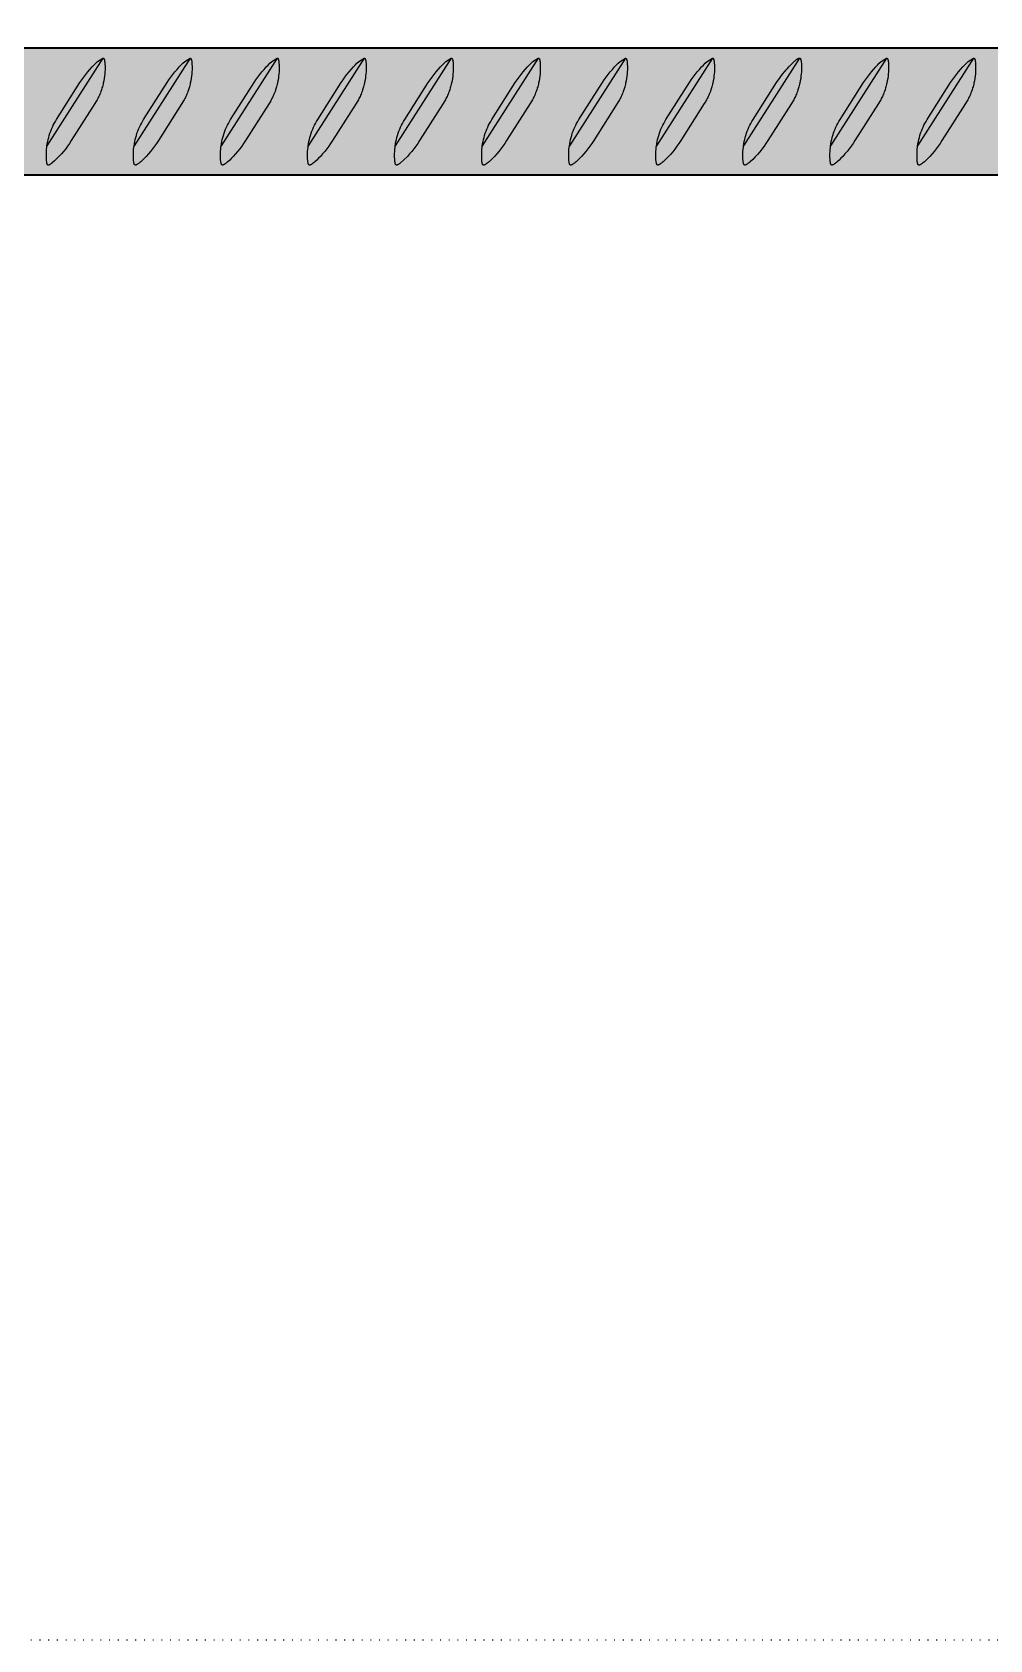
# Model space of a CAD drawing. Header units: millimetres. Extents: x 0 to 1192, y -689 to 404.
# Drawn here: x 224.6 to 345.6, y 0 to 203 of the extents above; entities that cross this region are included whole.
import ezdxf

# ---------------------------------------------------------------- set-up
doc = ezdxf.new("R2010")
doc.units = ezdxf.units.MM
doc.linetypes.add('Dots', pattern=[1, 0, -1])
doc.layers.add('Blocks', color=7, linetype='Continuous')
doc.layers.add('Blocks$Fill', color=7, linetype='Continuous', true_color=0xffffff)
for name, color, linetype, lineweight, true_color in [('Blocks$Inner', 7, 'Continuous', 25, 0x007f00), ('Blocks$Outline', 7, 'Continuous', 35, 0xff3f3f), ('Groud', 7, 'Dots', 25, 0x243775)]:
    doc.layers.add(name, color=color, linetype=linetype, lineweight=lineweight, true_color=true_color)

# ---------------------------------------------------------------- blocks, each defined once
blk = doc.blocks.new('Rebar Side Table Front')
at = {"layer": 'Blocks$Fill'}
h = blk.add_hatch(color=256, dxfattribs=at)
h.paths.add_polyline_path([(387.52, 3), (387.52, 1.93), (387.53, 1.86), (387.53, 1.8), (387.54, 1.73), (387.55, 1.66), (387.56, 1.59), (387.58, 1.53), (387.6, 1.46), (387.61, 1.39), (387.64, 1.33), (387.66, 1.27), (387.69, 1.2), (387.72, 1.14), (387.75, 1.08), (387.78, 1.02), (387.81, 0.96), (387.85, 0.9), (387.89, 0.85), (387.93, 0.79), (387.97, 0.74), (388.01, 0.69), (388.06, 0.63), (388.11, 0.59), (388.16, 0.54), (388.21, 0.49), (388.26, 0.45), (388.31, 0.41), (388.37, 0.37), (388.42, 0.33), (388.48, 0.29), (388.54, 0.26), (388.6, 0.22), (388.66, 0.19), (388.72, 0.17), (388.79, 0.14), (388.85, 0.12), (388.92, 0.09), (388.98, 0.07), (389.05, 0.06), (389.11, 0.04), (389.18, 0.03), (389.25, 0.02), (389.32, 0.01), (389.38, 0), (389.45, 0), (389.52, 0), (401.59, 0), (401.66, 0), (401.73, 0.01), (401.79, 0.02), (401.86, 0.03), (401.93, 0.04), (401.99, 0.06), (402.06, 0.07), (402.13, 0.09), (402.19, 0.12), (402.25, 0.14), (402.32, 0.17), (402.38, 0.19), (402.44, 0.22), (402.5, 0.26), (402.56, 0.29), (402.62, 0.33), (402.67, 0.37), (402.73, 0.41), (402.78, 0.45), (402.84, 0.49), (402.89, 0.54), (402.94, 0.59), (402.98, 0.63), (403.03, 0.69), (403.07, 0.74), (403.11, 0.79), (403.16, 0.85), (403.19, 0.9), (403.23, 0.96), (403.26, 1.02), (403.3, 1.08), (403.33, 1.14), (403.36, 1.2), (403.38, 1.27), (403.41, 1.33), (403.43, 1.39), (403.45, 1.46), (403.46, 1.53), (403.48, 1.59), (403.49, 1.66), (403.5, 1.73), (403.51, 1.8), (403.52, 1.86), (403.52, 1.93), (403.52, 3), (403.52, 386), (452.52, 386), (453.52, 387), (453.52, 403), (452.52, 404), (228.52, 404), (4.52, 404), (3.52, 403), (3.52, 387), (4.52, 386), (53.52, 386), (53.52, 3), (53.52, 1.93), (53.53, 1.8), (53.54, 1.73), (53.55, 1.66), (53.56, 1.59), (53.58, 1.53), (53.6, 1.46), (53.61, 1.39), (53.64, 1.33), (53.66, 1.27), (53.69, 1.2), (53.72, 1.14), (53.75, 1.08), (53.78, 1.02), (53.81, 0.96), (53.85, 0.9), (53.89, 0.85), (53.93, 0.79), (53.97, 0.74), (54.01, 0.69), (54.06, 0.63), (54.11, 0.59), (54.16, 0.54), (54.21, 0.49), (54.26, 0.45), (54.31, 0.41), (54.37, 0.37), (54.42, 0.33), (54.48, 0.29), (54.54, 0.26), (54.6, 0.22), (54.66, 0.19), (54.72, 0.17), (54.79, 0.14), (54.85, 0.12), (54.92, 0.09), (54.98, 0.07), (55.05, 0.06), (55.11, 0.04), (55.18, 0.03), (55.25, 0.02), (55.32, 0.01), (55.38, 0), (55.45, 0), (55.52, 0), (67.59, 0), (67.66, 0), (67.73, 0.01), (67.79, 0.02), (67.86, 0.03), (67.93, 0.04), (67.99, 0.06), (68.06, 0.07), (68.13, 0.09), (68.19, 0.12), (68.25, 0.14), (68.32, 0.17), (68.38, 0.19), (68.44, 0.22), (68.5, 0.26), (68.56, 0.29), (68.62, 0.33), (68.67, 0.37), (68.73, 0.41), (68.78, 0.45), (68.84, 0.49), (68.89, 0.54), (68.94, 0.59), (68.98, 0.63), (69.03, 0.69), (69.07, 0.74), (69.11, 0.79), (69.16, 0.85), (69.19, 0.9), (69.23, 0.96), (69.26, 1.02), (69.3, 1.08), (69.33, 1.14), (69.36, 1.2), (69.38, 1.27), (69.41, 1.33), (69.43, 1.39), (69.45, 1.46), (69.46, 1.53), (69.48, 1.59), (69.49, 1.66), (69.5, 1.73), (69.51, 1.8), (69.52, 1.86), (69.52, 1.93), (69.52, 2), (69.52, 3), (69.52, 185.26), (69.77, 185), (72.62, 185), (387.27, 185), (387.52, 185.26)], flags=0)
h.paths.add_polyline_path([(387.52, 200.74), (387.27, 201), (94.62, 201), (69.77, 201), (69.52, 200.74), (69.52, 370.27), (69.77, 370), (72.62, 370), (387.27, 370), (387.52, 370.27)], flags=0)
at = {"layer": 'Blocks$Inner'}
for points in [[(393.48, 193.31), (393.32, 193.88), (393.28, 193.98), (393.23, 194.08), (393.18, 194.18), (393.13, 194.28), (392.66, 195.03), (392.41, 195.38), (390.79, 197.28), (389.75, 198.4), (388.8, 199.42), (387.27, 201), (94.62, 201), (83.62, 201), (72.62, 201), (69.77, 201), (68.56, 199.75)], [(233.51, 199.76), (233.51, 199.76), (233.52, 199.76), (233.52, 199.76), (233.52, 199.76), (233.53, 199.76), (233.53, 199.76), (233.53, 199.76), (233.54, 199.76), (233.54, 199.76), (233.55, 199.75), (233.55, 199.75), (233.55, 199.75), (233.56, 199.75), (233.56, 199.75), (233.56, 199.75), (233.57, 199.75), (233.57, 199.75), (233.57, 199.75), (233.57, 199.74), (233.58, 199.74), (233.58, 199.74), (233.58, 199.74), (233.59, 199.74), (233.59, 199.73), (233.59, 199.73), (233.6, 199.73), (233.6, 199.73), (233.6, 199.72), (233.6, 199.72), (233.61, 199.72), (233.61, 199.71), (233.61, 199.71), (233.61, 199.71), (233.62, 199.7), (233.62, 199.7), (233.62, 199.7), (233.63, 199.69), (233.63, 199.69), (233.63, 199.68), (233.63, 199.68), (233.64, 199.67), (233.64, 199.67), (233.65, 199.66), (233.65, 199.65), (233.65, 199.64), (233.66, 199.63), (233.66, 199.61), (233.67, 199.6), (233.67, 199.59), (233.68, 199.56), (233.69, 199.53), (233.7, 199.49), (233.71, 199.45), (233.72, 199.4), (233.72, 199.36), (233.74, 199.26), (233.75, 199.17), (233.75, 199.06), (233.76, 198.96), (233.77, 198.74), (233.77, 198.51), (233.77, 198.28), (233.76, 198.02), (233.73, 197.76), (233.7, 197.48), (233.67, 197.2), (233.61, 196.9), (233.55, 196.6), (233.52, 196.45), (233.48, 196.29), (233.44, 196.14), (233.39, 195.99), (233.32, 195.77), (233.25, 195.56), (233.18, 195.37), (233.12, 195.22), (233.06, 195.07), (232.99, 194.93), (232.92, 194.78), (232.85, 194.64), (232.78, 194.5), (232.7, 194.36), (232.62, 194.23), (232.49, 194.01), (229.51, 189.34), (229.29, 188.99), (229.05, 188.65), (228.8, 188.31), (228.54, 187.98), (228.26, 187.67), (227.98, 187.36), (227.69, 187.06), (227.38, 186.77), (227.07, 186.49), (227, 186.44), (226.93, 186.39), (226.88, 186.35), (226.85, 186.34), (226.82, 186.32), (226.8, 186.31), (226.78, 186.29), (226.75, 186.28), (226.74, 186.27), (226.73, 186.27), (226.72, 186.27), (226.71, 186.26), (226.7, 186.26), (226.69, 186.25), (226.68, 186.25), (226.67, 186.25), (226.67, 186.25), (226.66, 186.25), (226.66, 186.24), (226.65, 186.24), (226.64, 186.24), (226.64, 186.24), (226.63, 186.24), (226.63, 186.24), (226.63, 186.24), (226.62, 186.24), (226.62, 186.24), (226.61, 186.24), (226.61, 186.24), (226.61, 186.24), (226.6, 186.24), (226.6, 186.24), (226.6, 186.24), (226.59, 186.24), (226.59, 186.24), (226.59, 186.24), (226.58, 186.24), (226.58, 186.25), (226.58, 186.25), (226.57, 186.25), (226.57, 186.25), (226.57, 186.25), (226.56, 186.25), (226.56, 186.25), (226.56, 186.25), (226.56, 186.26), (226.55, 186.26), (226.55, 186.26), (226.55, 186.26), (226.54, 186.26), (226.54, 186.27), (226.54, 186.27), (226.53, 186.27), (226.53, 186.27), (226.53, 186.27), (226.53, 186.28), (226.52, 186.28), (226.52, 186.28), (226.52, 186.29), (226.52, 186.29), (226.51, 186.29), (226.51, 186.29), (226.51, 186.3), (226.51, 186.3), (226.5, 186.31), (226.5, 186.31), (226.5, 186.31), (226.5, 186.32), (226.49, 186.33), (226.49, 186.34), (226.48, 186.34), (226.48, 186.35), (226.47, 186.36), (226.47, 186.37), (226.47, 186.38), (226.46, 186.39), (226.46, 186.4), (226.45, 186.42), (226.45, 186.44), (226.44, 186.46), (226.43, 186.49), (226.43, 186.52), (226.41, 186.6), (226.4, 186.68), (226.39, 186.75), (226.38, 186.83), (226.37, 187.04), (226.36, 187.26), (226.36, 187.48), (226.36, 187.72), (226.37, 187.98), (226.39, 188.24), (226.42, 188.45), (226.44, 188.67)], [(244.51, 199.76), (244.51, 199.76), (244.52, 199.76), (244.52, 199.76), (244.52, 199.76), (244.53, 199.76), (244.53, 199.76), (244.53, 199.76), (244.54, 199.76), (244.54, 199.76), (244.55, 199.75), (244.55, 199.75), (244.55, 199.75), (244.56, 199.75), (244.56, 199.75), (244.56, 199.75), (244.57, 199.75), (244.57, 199.75), (244.57, 199.75), (244.57, 199.74), (244.58, 199.74), (244.58, 199.74), (244.58, 199.74), (244.59, 199.74), (244.59, 199.73), (244.59, 199.73), (244.6, 199.73), (244.6, 199.73), (244.6, 199.72), (244.6, 199.72), (244.61, 199.72), (244.61, 199.71), (244.61, 199.71), (244.61, 199.71), (244.62, 199.7), (244.62, 199.7), (244.62, 199.7), (244.63, 199.69), (244.63, 199.69), (244.63, 199.68), (244.63, 199.68), (244.64, 199.67), (244.64, 199.67), (244.65, 199.66), (244.65, 199.65), (244.65, 199.64), (244.66, 199.63), (244.66, 199.61), (244.67, 199.6), (244.67, 199.59), (244.68, 199.56), (244.69, 199.53), (244.7, 199.49), (244.71, 199.45), (244.72, 199.4), (244.72, 199.36), (244.74, 199.26), (244.75, 199.17), (244.75, 199.06), (244.76, 198.96), (244.77, 198.74), (244.77, 198.51), (244.77, 198.28), (244.76, 198.02), (244.73, 197.76), (244.7, 197.48), (244.67, 197.2), (244.61, 196.9), (244.55, 196.6), (244.52, 196.45), (244.48, 196.29), (244.44, 196.14), (244.39, 195.99), (244.32, 195.77), (244.25, 195.56), (244.18, 195.37), (244.12, 195.22), (244.06, 195.07), (243.99, 194.93), (243.92, 194.78), (243.85, 194.64), (243.78, 194.5), (243.7, 194.36), (243.62, 194.23), (243.49, 194.01), (240.51, 189.34), (240.28, 188.99), (240.04, 188.65), (239.79, 188.31), (239.53, 187.98), (239.26, 187.66), (238.98, 187.35), (238.75, 187.12), (238.52, 186.89), (238.29, 186.67), (238.18, 186.58), (238.07, 186.49), (238, 186.44), (237.93, 186.39), (237.88, 186.35), (237.85, 186.34), (237.82, 186.32), (237.8, 186.31), (237.78, 186.29), (237.75, 186.28), (237.74, 186.27), (237.73, 186.27), (237.72, 186.27), (237.71, 186.26), (237.7, 186.26), (237.69, 186.25), (237.68, 186.25), (237.67, 186.25), (237.67, 186.25), (237.66, 186.25), (237.66, 186.24), (237.65, 186.24), (237.64, 186.24), (237.64, 186.24), (237.63, 186.24), (237.63, 186.24), (237.63, 186.24), (237.62, 186.24), (237.62, 186.24), (237.61, 186.24), (237.61, 186.24), (237.61, 186.24), (237.6, 186.24), (237.6, 186.24), (237.6, 186.24), (237.59, 186.24), (237.59, 186.24), (237.59, 186.24), (237.58, 186.24), (237.58, 186.25), (237.58, 186.25), (237.57, 186.25), (237.57, 186.25), (237.57, 186.25), (237.56, 186.25), (237.56, 186.25), (237.56, 186.25), (237.56, 186.26), (237.55, 186.26), (237.55, 186.26), (237.55, 186.26), (237.54, 186.26), (237.54, 186.27), (237.54, 186.27), (237.53, 186.27), (237.53, 186.27), (237.53, 186.27), (237.53, 186.28), (237.52, 186.28), (237.52, 186.28), (237.52, 186.29), (237.52, 186.29), (237.51, 186.29), (237.51, 186.29), (237.51, 186.3), (237.51, 186.3), (237.5, 186.31), (237.5, 186.31), (237.5, 186.31), (237.5, 186.32), (237.49, 186.33), (237.49, 186.34), (237.48, 186.34), (237.48, 186.35), (237.47, 186.36), (237.47, 186.37), (237.47, 186.38), (237.46, 186.39), (237.46, 186.4), (237.45, 186.42), (237.45, 186.44), (237.44, 186.46), (237.43, 186.49), (237.43, 186.52), (237.41, 186.6), (237.4, 186.68), (237.39, 186.75), (237.38, 186.83), (237.37, 187.04), (237.36, 187.26), (237.36, 187.48), (237.36, 187.72), (237.37, 187.98), (237.39, 188.24), (237.42, 188.45), (237.44, 188.67)], [(255.51, 199.76), (255.51, 199.76), (255.52, 199.76), (255.52, 199.76), (255.52, 199.76), (255.53, 199.76), (255.53, 199.76), (255.53, 199.76), (255.54, 199.76), (255.54, 199.76), (255.55, 199.75), (255.55, 199.75), (255.55, 199.75), (255.56, 199.75), (255.56, 199.75), (255.56, 199.75), (255.57, 199.75), (255.57, 199.75), (255.57, 199.75), (255.57, 199.74), (255.58, 199.74), (255.58, 199.74), (255.58, 199.74), (255.59, 199.74), (255.59, 199.73), (255.59, 199.73), (255.6, 199.73), (255.6, 199.73), (255.6, 199.72), (255.6, 199.72), (255.61, 199.72), (255.61, 199.71), (255.61, 199.71), (255.61, 199.71), (255.62, 199.7), (255.62, 199.7), (255.62, 199.7), (255.63, 199.69), (255.63, 199.69), (255.63, 199.68), (255.63, 199.68), (255.64, 199.67), (255.64, 199.67), (255.65, 199.66), (255.65, 199.65), (255.65, 199.64), (255.66, 199.63), (255.66, 199.61), (255.67, 199.6), (255.67, 199.59), (255.68, 199.56), (255.69, 199.53), (255.7, 199.49), (255.71, 199.45), (255.72, 199.4), (255.72, 199.36), (255.74, 199.26), (255.75, 199.17), (255.75, 199.06), (255.76, 198.96), (255.77, 198.74), (255.77, 198.51), (255.77, 198.28), (255.76, 198.02), (255.73, 197.76), (255.7, 197.48), (255.67, 197.2), (255.61, 196.9), (255.55, 196.6), (255.52, 196.45), (255.48, 196.29), (255.44, 196.14), (255.39, 195.99), (255.32, 195.77), (255.25, 195.56), (255.18, 195.37), (255.12, 195.22), (255.06, 195.07), (254.99, 194.93), (254.92, 194.78), (254.85, 194.64), (254.78, 194.5), (254.7, 194.36), (254.62, 194.23), (254.49, 194.01), (251.51, 189.34), (251.28, 188.99), (251.04, 188.65), (250.79, 188.31), (250.53, 187.98), (250.26, 187.66), (249.98, 187.35), (249.75, 187.12), (249.52, 186.89), (249.29, 186.67), (249.18, 186.58), (249.07, 186.49), (249, 186.44), (248.93, 186.39), (248.88, 186.35), (248.85, 186.34), (248.82, 186.32), (248.8, 186.31), (248.78, 186.29), (248.75, 186.28), (248.74, 186.27), (248.73, 186.27), (248.72, 186.27), (248.71, 186.26), (248.7, 186.26), (248.69, 186.25), (248.68, 186.25), (248.67, 186.25), (248.67, 186.25), (248.66, 186.25), (248.66, 186.24), (248.65, 186.24), (248.64, 186.24), (248.64, 186.24), (248.63, 186.24), (248.63, 186.24), (248.63, 186.24), (248.62, 186.24), (248.62, 186.24), (248.61, 186.24), (248.61, 186.24), (248.61, 186.24), (248.6, 186.24), (248.6, 186.24), (248.6, 186.24), (248.59, 186.24), (248.59, 186.24), (248.59, 186.24), (248.58, 186.24), (248.58, 186.25), (248.58, 186.25), (248.57, 186.25), (248.57, 186.25), (248.57, 186.25), (248.56, 186.25), (248.56, 186.25), (248.56, 186.25), (248.56, 186.26), (248.55, 186.26), (248.55, 186.26), (248.55, 186.26), (248.54, 186.26), (248.54, 186.27), (248.54, 186.27), (248.53, 186.27), (248.53, 186.27), (248.53, 186.27), (248.53, 186.28), (248.52, 186.28), (248.52, 186.28), (248.52, 186.29), (248.52, 186.29), (248.51, 186.29), (248.51, 186.29), (248.51, 186.3), (248.51, 186.3), (248.5, 186.31), (248.5, 186.31), (248.5, 186.31), (248.5, 186.32), (248.49, 186.33), (248.49, 186.34), (248.48, 186.34), (248.48, 186.35), (248.47, 186.36), (248.47, 186.37), (248.47, 186.38), (248.46, 186.39), (248.46, 186.4), (248.45, 186.42), (248.45, 186.44), (248.44, 186.46), (248.43, 186.49), (248.43, 186.52), (248.41, 186.6), (248.4, 186.68), (248.39, 186.75), (248.38, 186.83), (248.37, 187.04), (248.36, 187.26), (248.36, 187.48), (248.36, 187.72), (248.37, 187.98), (248.39, 188.24), (248.42, 188.45), (248.44, 188.67)], [(266.51, 199.76), (266.51, 199.76), (266.52, 199.76), (266.52, 199.76), (266.52, 199.76), (266.53, 199.76), (266.53, 199.76), (266.53, 199.76), (266.54, 199.76), (266.54, 199.76), (266.55, 199.75), (266.55, 199.75), (266.55, 199.75), (266.56, 199.75), (266.56, 199.75), (266.56, 199.75), (266.57, 199.75), (266.57, 199.75), (266.57, 199.75), (266.57, 199.74), (266.58, 199.74), (266.58, 199.74), (266.58, 199.74), (266.59, 199.74), (266.59, 199.73), (266.59, 199.73), (266.6, 199.73), (266.6, 199.73), (266.6, 199.72), (266.6, 199.72), (266.61, 199.72), (266.61, 199.71), (266.61, 199.71), (266.61, 199.71), (266.62, 199.7), (266.62, 199.7), (266.62, 199.7), (266.63, 199.69), (266.63, 199.69), (266.63, 199.68), (266.63, 199.68), (266.64, 199.67), (266.64, 199.67), (266.65, 199.66), (266.65, 199.65), (266.65, 199.64), (266.66, 199.63), (266.66, 199.61), (266.67, 199.6), (266.67, 199.59), (266.68, 199.56), (266.69, 199.53), (266.7, 199.49), (266.71, 199.45), (266.72, 199.4), (266.72, 199.36), (266.74, 199.26), (266.75, 199.17), (266.75, 199.06), (266.76, 198.96), (266.77, 198.74), (266.77, 198.51), (266.77, 198.28), (266.76, 198.02), (266.73, 197.76), (266.7, 197.48), (266.67, 197.2), (266.61, 196.9), (266.55, 196.6), (266.52, 196.45), (266.48, 196.29), (266.44, 196.14), (266.39, 195.99), (266.32, 195.77), (266.25, 195.56), (266.18, 195.37), (266.12, 195.22), (266.06, 195.07), (265.99, 194.93), (265.92, 194.78), (265.85, 194.64), (265.78, 194.5), (265.7, 194.36), (265.62, 194.23), (265.49, 194.01), (262.51, 189.34), (262.28, 188.99), (262.04, 188.65), (261.79, 188.31), (261.53, 187.98), (261.26, 187.66), (260.98, 187.35), (260.75, 187.12), (260.52, 186.89), (260.29, 186.67), (260.18, 186.58), (260.07, 186.49), (260, 186.44), (259.93, 186.39), (259.88, 186.35), (259.85, 186.34), (259.82, 186.32), (259.8, 186.31), (259.78, 186.29), (259.75, 186.28), (259.74, 186.27), (259.73, 186.27), (259.72, 186.27), (259.71, 186.26), (259.7, 186.26), (259.69, 186.25), (259.68, 186.25), (259.67, 186.25), (259.67, 186.25), (259.66, 186.25), (259.66, 186.24), (259.65, 186.24), (259.64, 186.24), (259.64, 186.24), (259.63, 186.24), (259.63, 186.24), (259.63, 186.24), (259.62, 186.24), (259.62, 186.24), (259.61, 186.24), (259.61, 186.24), (259.61, 186.24), (259.6, 186.24), (259.6, 186.24), (259.6, 186.24), (259.59, 186.24), (259.59, 186.24), (259.59, 186.24), (259.58, 186.24), (259.58, 186.25), (259.58, 186.25), (259.57, 186.25), (259.57, 186.25), (259.57, 186.25), (259.56, 186.25), (259.56, 186.25), (259.56, 186.25), (259.56, 186.26), (259.55, 186.26), (259.55, 186.26), (259.55, 186.26), (259.54, 186.26), (259.54, 186.27), (259.54, 186.27), (259.53, 186.27), (259.53, 186.27), (259.53, 186.27), (259.53, 186.28), (259.52, 186.28), (259.52, 186.28), (259.52, 186.29), (259.52, 186.29), (259.51, 186.29), (259.51, 186.29), (259.51, 186.3), (259.51, 186.3), (259.5, 186.31), (259.5, 186.31), (259.5, 186.31), (259.5, 186.32), (259.49, 186.33), (259.49, 186.34), (259.48, 186.34), (259.48, 186.35), (259.47, 186.36), (259.47, 186.37), (259.47, 186.38), (259.46, 186.39), (259.46, 186.4), (259.45, 186.42), (259.45, 186.44), (259.44, 186.46), (259.43, 186.49), (259.43, 186.52), (259.41, 186.6), (259.4, 186.68), (259.39, 186.75), (259.38, 186.83), (259.37, 187.04), (259.36, 187.26), (259.36, 187.48), (259.36, 187.72), (259.37, 187.98), (259.39, 188.24), (259.42, 188.45), (259.44, 188.67)], [(277.51, 199.76), (277.51, 199.76), (277.52, 199.76), (277.52, 199.76), (277.52, 199.76), (277.53, 199.76), (277.53, 199.76), (277.53, 199.76), (277.54, 199.76), (277.54, 199.76), (277.55, 199.75), (277.55, 199.75), (277.55, 199.75), (277.56, 199.75), (277.56, 199.75), (277.56, 199.75), (277.57, 199.75), (277.57, 199.75), (277.57, 199.75), (277.57, 199.74), (277.58, 199.74), (277.58, 199.74), (277.58, 199.74), (277.59, 199.74), (277.59, 199.73), (277.59, 199.73), (277.6, 199.73), (277.6, 199.73), (277.6, 199.72), (277.6, 199.72), (277.61, 199.72), (277.61, 199.71), (277.61, 199.71), (277.61, 199.71), (277.62, 199.7), (277.62, 199.7), (277.62, 199.7), (277.63, 199.69), (277.63, 199.69), (277.63, 199.68), (277.63, 199.68), (277.64, 199.67), (277.64, 199.67), (277.65, 199.66), (277.65, 199.65), (277.65, 199.64), (277.66, 199.63), (277.66, 199.61), (277.67, 199.6), (277.67, 199.59), (277.68, 199.56), (277.69, 199.53), (277.7, 199.49), (277.71, 199.45), (277.72, 199.4), (277.72, 199.36), (277.74, 199.26), (277.75, 199.17), (277.75, 199.06), (277.76, 198.96), (277.77, 198.74), (277.77, 198.51), (277.77, 198.28), (277.76, 198.02), (277.73, 197.76), (277.7, 197.48), (277.67, 197.2), (277.61, 196.9), (277.55, 196.6), (277.52, 196.45), (277.48, 196.29), (277.44, 196.14), (277.39, 195.99), (277.32, 195.77), (277.25, 195.56), (277.18, 195.37), (277.12, 195.22), (277.06, 195.07), (276.99, 194.93), (276.92, 194.78), (276.85, 194.64), (276.78, 194.5), (276.7, 194.36), (276.62, 194.23), (276.49, 194.01), (273.51, 189.34), (273.28, 188.99), (273.04, 188.65), (272.79, 188.31), (272.53, 187.98), (272.26, 187.66), (271.98, 187.35), (271.07, 186.49), (271, 186.44), (270.93, 186.39), (270.88, 186.35), (270.85, 186.34), (270.82, 186.32), (270.8, 186.31), (270.78, 186.29), (270.75, 186.28), (270.74, 186.27), (270.73, 186.27), (270.72, 186.27), (270.71, 186.26), (270.7, 186.26), (270.69, 186.25), (270.68, 186.25), (270.67, 186.25), (270.67, 186.25), (270.66, 186.25), (270.66, 186.24), (270.65, 186.24), (270.64, 186.24), (270.64, 186.24), (270.63, 186.24), (270.63, 186.24), (270.63, 186.24), (270.62, 186.24), (270.62, 186.24), (270.61, 186.24), (270.61, 186.24), (270.61, 186.24), (270.6, 186.24), (270.6, 186.24), (270.6, 186.24), (270.59, 186.24), (270.59, 186.24), (270.59, 186.24), (270.58, 186.24), (270.58, 186.25), (270.58, 186.25), (270.57, 186.25), (270.57, 186.25), (270.57, 186.25), (270.56, 186.25), (270.56, 186.25), (270.56, 186.25), (270.56, 186.26), (270.55, 186.26), (270.55, 186.26), (270.55, 186.26), (270.54, 186.26), (270.54, 186.27), (270.54, 186.27), (270.53, 186.27), (270.53, 186.27), (270.53, 186.27), (270.53, 186.28), (270.52, 186.28), (270.52, 186.28), (270.52, 186.29), (270.52, 186.29), (270.51, 186.29), (270.51, 186.29), (270.51, 186.3), (270.51, 186.3), (270.5, 186.31), (270.5, 186.31), (270.5, 186.31), (270.5, 186.32), (270.49, 186.33), (270.49, 186.34), (270.48, 186.34), (270.48, 186.35), (270.47, 186.36), (270.47, 186.37), (270.47, 186.38), (270.46, 186.39), (270.46, 186.4), (270.45, 186.42), (270.45, 186.44), (270.44, 186.46), (270.43, 186.49), (270.43, 186.52), (270.41, 186.6), (270.4, 186.68), (270.39, 186.75), (270.38, 186.83), (270.37, 187.04), (270.36, 187.26), (270.36, 187.48), (270.36, 187.72), (270.37, 187.98), (270.39, 188.24), (270.42, 188.45), (270.44, 188.67)], [(288.51, 199.76), (288.51, 199.76), (288.52, 199.76), (288.52, 199.76), (288.52, 199.76), (288.53, 199.76), (288.53, 199.76), (288.53, 199.76), (288.54, 199.76), (288.54, 199.76), (288.55, 199.75), (288.55, 199.75), (288.55, 199.75), (288.56, 199.75), (288.56, 199.75), (288.56, 199.75), (288.57, 199.75), (288.57, 199.75), (288.57, 199.75), (288.57, 199.74), (288.58, 199.74), (288.58, 199.74), (288.58, 199.74), (288.59, 199.74), (288.59, 199.73), (288.59, 199.73), (288.6, 199.73), (288.6, 199.73), (288.6, 199.72), (288.6, 199.72), (288.61, 199.72), (288.61, 199.71), (288.61, 199.71), (288.61, 199.71), (288.62, 199.7), (288.62, 199.7), (288.62, 199.7), (288.63, 199.69), (288.63, 199.69), (288.63, 199.68), (288.63, 199.68), (288.64, 199.67), (288.64, 199.67), (288.65, 199.66), (288.65, 199.65), (288.65, 199.64), (288.66, 199.63), (288.66, 199.61), (288.67, 199.6), (288.67, 199.59), (288.68, 199.56), (288.69, 199.53), (288.7, 199.49), (288.71, 199.45), (288.72, 199.4), (288.72, 199.36), (288.74, 199.26), (288.75, 199.17), (288.75, 199.06), (288.76, 198.96), (288.77, 198.74), (288.77, 198.51), (288.77, 198.28), (288.76, 198.02), (288.73, 197.76), (288.7, 197.48), (288.67, 197.2), (288.61, 196.9), (288.55, 196.6), (288.52, 196.45), (288.48, 196.29), (288.44, 196.14), (288.39, 195.99), (288.32, 195.77), (288.25, 195.56), (288.18, 195.37), (288.12, 195.22), (288.06, 195.07), (287.99, 194.93), (287.92, 194.78), (287.85, 194.64), (287.78, 194.5), (287.7, 194.36), (287.62, 194.23), (287.49, 194.01), (284.51, 189.34), (284.28, 188.99), (284.04, 188.65), (283.79, 188.31), (283.53, 187.98), (283.26, 187.66), (282.98, 187.35), (282.75, 187.12), (282.52, 186.89), (282.29, 186.67), (282.18, 186.58), (282.07, 186.49), (282, 186.44), (281.93, 186.39), (281.88, 186.35), (281.85, 186.34), (281.82, 186.32), (281.8, 186.31), (281.78, 186.29), (281.75, 186.28), (281.74, 186.27), (281.73, 186.27), (281.72, 186.27), (281.71, 186.26), (281.7, 186.26), (281.69, 186.25), (281.68, 186.25), (281.67, 186.25), (281.67, 186.25), (281.66, 186.25), (281.66, 186.24), (281.65, 186.24), (281.64, 186.24), (281.64, 186.24), (281.63, 186.24), (281.63, 186.24), (281.63, 186.24), (281.62, 186.24), (281.62, 186.24), (281.61, 186.24), (281.61, 186.24), (281.61, 186.24), (281.6, 186.24), (281.6, 186.24), (281.6, 186.24), (281.59, 186.24), (281.59, 186.24), (281.59, 186.24), (281.58, 186.24), (281.58, 186.25), (281.58, 186.25), (281.57, 186.25), (281.57, 186.25), (281.57, 186.25), (281.56, 186.25), (281.56, 186.25), (281.56, 186.25), (281.56, 186.26), (281.55, 186.26), (281.55, 186.26), (281.55, 186.26), (281.54, 186.26), (281.54, 186.27), (281.54, 186.27), (281.53, 186.27), (281.53, 186.27), (281.53, 186.27), (281.53, 186.28), (281.52, 186.28), (281.52, 186.28), (281.52, 186.29), (281.52, 186.29), (281.51, 186.29), (281.51, 186.29), (281.51, 186.3), (281.51, 186.3), (281.5, 186.31), (281.5, 186.31), (281.5, 186.31), (281.5, 186.32), (281.49, 186.33), (281.49, 186.34), (281.48, 186.34), (281.48, 186.35), (281.47, 186.36), (281.47, 186.37), (281.47, 186.38), (281.46, 186.39), (281.46, 186.4), (281.45, 186.42), (281.45, 186.44), (281.44, 186.46), (281.43, 186.49), (281.43, 186.52), (281.41, 186.6), (281.4, 186.68), (281.39, 186.75), (281.38, 186.83), (281.37, 187.04), (281.36, 187.26), (281.36, 187.48), (281.36, 187.72), (281.37, 187.98), (281.39, 188.24), (281.42, 188.45), (281.44, 188.67)], [(299.51, 199.76), (299.51, 199.76), (299.52, 199.76), (299.52, 199.76), (299.52, 199.76), (299.53, 199.76), (299.53, 199.76), (299.53, 199.76), (299.54, 199.76), (299.54, 199.76), (299.55, 199.75), (299.55, 199.75), (299.55, 199.75), (299.56, 199.75), (299.56, 199.75), (299.56, 199.75), (299.57, 199.75), (299.57, 199.75), (299.57, 199.75), (299.57, 199.74), (299.58, 199.74), (299.58, 199.74), (299.58, 199.74), (299.59, 199.74), (299.59, 199.73), (299.59, 199.73), (299.6, 199.73), (299.6, 199.73), (299.6, 199.72), (299.6, 199.72), (299.61, 199.72), (299.61, 199.71), (299.61, 199.71), (299.61, 199.71), (299.62, 199.7), (299.62, 199.7), (299.62, 199.7), (299.63, 199.69), (299.63, 199.69), (299.63, 199.68), (299.63, 199.68), (299.64, 199.67), (299.64, 199.67), (299.65, 199.66), (299.65, 199.65), (299.65, 199.64), (299.66, 199.63), (299.66, 199.61), (299.67, 199.6), (299.67, 199.59), (299.68, 199.56), (299.69, 199.53), (299.7, 199.49), (299.71, 199.45), (299.72, 199.4), (299.72, 199.36), (299.74, 199.26), (299.75, 199.17), (299.75, 199.06), (299.76, 198.96), (299.77, 198.74), (299.77, 198.51), (299.77, 198.28), (299.76, 198.02), (299.73, 197.76), (299.7, 197.48), (299.67, 197.2), (299.61, 196.9), (299.55, 196.6), (299.52, 196.45), (299.48, 196.29), (299.44, 196.14), (299.39, 195.99), (299.32, 195.77), (299.25, 195.56), (299.18, 195.37), (299.12, 195.22), (299.06, 195.07), (298.99, 194.93), (298.92, 194.78), (298.85, 194.64), (298.78, 194.5), (298.7, 194.36), (298.62, 194.23), (298.49, 194.01), (295.51, 189.34), (295.28, 188.99), (295.04, 188.65), (294.79, 188.31), (294.53, 187.98), (294.26, 187.66), (293.98, 187.35), (293.75, 187.12), (293.52, 186.89), (293.29, 186.67), (293.18, 186.58), (293.07, 186.49), (293, 186.44), (292.93, 186.39), (292.88, 186.35), (292.85, 186.34), (292.82, 186.32), (292.8, 186.31), (292.78, 186.29), (292.75, 186.28), (292.74, 186.27), (292.73, 186.27), (292.72, 186.27), (292.71, 186.26), (292.7, 186.26), (292.69, 186.25), (292.68, 186.25), (292.67, 186.25), (292.67, 186.25), (292.66, 186.25), (292.66, 186.24), (292.65, 186.24), (292.64, 186.24), (292.64, 186.24), (292.63, 186.24), (292.63, 186.24), (292.63, 186.24), (292.62, 186.24), (292.62, 186.24), (292.61, 186.24), (292.61, 186.24), (292.61, 186.24), (292.6, 186.24), (292.6, 186.24), (292.6, 186.24), (292.59, 186.24), (292.59, 186.24), (292.59, 186.24), (292.58, 186.24), (292.58, 186.25), (292.58, 186.25), (292.57, 186.25), (292.57, 186.25), (292.57, 186.25), (292.56, 186.25), (292.56, 186.25), (292.56, 186.25), (292.56, 186.26), (292.55, 186.26), (292.55, 186.26), (292.55, 186.26), (292.54, 186.26), (292.54, 186.27), (292.54, 186.27), (292.53, 186.27), (292.53, 186.27), (292.53, 186.27), (292.53, 186.28), (292.52, 186.28), (292.52, 186.28), (292.52, 186.29), (292.52, 186.29), (292.51, 186.29), (292.51, 186.29), (292.51, 186.3), (292.51, 186.3), (292.5, 186.31), (292.5, 186.31), (292.5, 186.31), (292.5, 186.32), (292.49, 186.33), (292.49, 186.34), (292.48, 186.34), (292.48, 186.35), (292.47, 186.36), (292.47, 186.37), (292.47, 186.38), (292.46, 186.39), (292.46, 186.4), (292.45, 186.42), (292.45, 186.44), (292.44, 186.46), (292.43, 186.49), (292.43, 186.52), (292.41, 186.6), (292.4, 186.68), (292.39, 186.75), (292.38, 186.83), (292.37, 187.04), (292.36, 187.26), (292.36, 187.48), (292.36, 187.72), (292.37, 187.98), (292.39, 188.24), (292.42, 188.45), (292.44, 188.67)], [(310.51, 199.76), (310.51, 199.76), (310.52, 199.76), (310.52, 199.76), (310.52, 199.76), (310.53, 199.76), (310.53, 199.76), (310.53, 199.76), (310.54, 199.76), (310.54, 199.76), (310.55, 199.75), (310.55, 199.75), (310.55, 199.75), (310.56, 199.75), (310.56, 199.75), (310.56, 199.75), (310.57, 199.75), (310.57, 199.75), (310.57, 199.75), (310.57, 199.74), (310.58, 199.74), (310.58, 199.74), (310.58, 199.74), (310.59, 199.74), (310.59, 199.73), (310.59, 199.73), (310.6, 199.73), (310.6, 199.73), (310.6, 199.72), (310.6, 199.72), (310.61, 199.72), (310.61, 199.71), (310.61, 199.71), (310.61, 199.71), (310.62, 199.7), (310.62, 199.7), (310.62, 199.7), (310.63, 199.69), (310.63, 199.69), (310.63, 199.68), (310.63, 199.68), (310.64, 199.67), (310.64, 199.67), (310.65, 199.66), (310.65, 199.65), (310.65, 199.64), (310.66, 199.63), (310.66, 199.61), (310.67, 199.6), (310.67, 199.59), (310.68, 199.56), (310.69, 199.53), (310.7, 199.49), (310.71, 199.45), (310.72, 199.4), (310.72, 199.36), (310.74, 199.26), (310.75, 199.17), (310.75, 199.06), (310.76, 198.96), (310.77, 198.74), (310.77, 198.51), (310.77, 198.28), (310.76, 198.02), (310.73, 197.76), (310.7, 197.48), (310.67, 197.2), (310.61, 196.9), (310.55, 196.6), (310.52, 196.45), (310.48, 196.29), (310.44, 196.14), (310.39, 195.99), (310.32, 195.77), (310.25, 195.56), (310.18, 195.37), (310.12, 195.22), (310.06, 195.07), (309.99, 194.93), (309.92, 194.78), (309.85, 194.64), (309.78, 194.5), (309.7, 194.36), (309.62, 194.23), (309.49, 194.01), (306.51, 189.34), (306.28, 188.98), (306.03, 188.62), (305.77, 188.27), (305.49, 187.93), (305.21, 187.6), (304.91, 187.28), (304.6, 186.97), (304.29, 186.67), (304.18, 186.58), (304.07, 186.49), (304, 186.44), (303.93, 186.39), (303.88, 186.35), (303.85, 186.34), (303.82, 186.32), (303.8, 186.31), (303.78, 186.29), (303.75, 186.28), (303.74, 186.27), (303.73, 186.27), (303.72, 186.27), (303.71, 186.26), (303.7, 186.26), (303.69, 186.25), (303.68, 186.25), (303.67, 186.25), (303.67, 186.25), (303.66, 186.25), (303.66, 186.24), (303.65, 186.24), (303.64, 186.24), (303.64, 186.24), (303.63, 186.24), (303.63, 186.24), (303.63, 186.24), (303.62, 186.24), (303.62, 186.24), (303.61, 186.24), (303.61, 186.24), (303.61, 186.24), (303.6, 186.24), (303.6, 186.24), (303.6, 186.24), (303.59, 186.24), (303.59, 186.24), (303.59, 186.24), (303.58, 186.24), (303.58, 186.25), (303.58, 186.25), (303.57, 186.25), (303.57, 186.25), (303.57, 186.25), (303.56, 186.25), (303.56, 186.25), (303.56, 186.25), (303.56, 186.26), (303.55, 186.26), (303.55, 186.26), (303.55, 186.26), (303.54, 186.26), (303.54, 186.27), (303.54, 186.27), (303.53, 186.27), (303.53, 186.27), (303.53, 186.27), (303.53, 186.28), (303.52, 186.28), (303.52, 186.28), (303.52, 186.29), (303.52, 186.29), (303.51, 186.29), (303.51, 186.29), (303.51, 186.3), (303.51, 186.3), (303.5, 186.31), (303.5, 186.31), (303.5, 186.31), (303.5, 186.32), (303.49, 186.33), (303.49, 186.34), (303.48, 186.34), (303.48, 186.35), (303.47, 186.36), (303.47, 186.37), (303.47, 186.38), (303.46, 186.39), (303.46, 186.4), (303.45, 186.42), (303.45, 186.44), (303.44, 186.46), (303.43, 186.49), (303.43, 186.52), (303.41, 186.6), (303.4, 186.68), (303.39, 186.75), (303.38, 186.83), (303.37, 187.04), (303.36, 187.26), (303.36, 187.48), (303.36, 187.72), (303.37, 187.98), (303.39, 188.24), (303.42, 188.45), (303.44, 188.67), (303.48, 188.94), (303.53, 189.21), (303.59, 189.47), (303.66, 189.74), (303.73, 190), (303.81, 190.26), (303.91, 190.52), (304.01, 190.77), (304.12, 191.02), (304.24, 191.27), (304.36, 191.51), (304.5, 191.75), (304.64, 191.99), (307.61, 196.66), (307.84, 197.01), (308.09, 197.35), (308.34, 197.69), (308.6, 198.02), (308.87, 198.34), (309.15, 198.65), (309.37, 198.88), (309.6, 199.11), (309.84, 199.32), (310.51, 199.76), (303.44, 188.67)], [(321.51, 199.76), (321.51, 199.76), (321.52, 199.76), (321.52, 199.76), (321.52, 199.76), (321.53, 199.76), (321.53, 199.76), (321.53, 199.76), (321.54, 199.76), (321.54, 199.76), (321.55, 199.75), (321.55, 199.75), (321.55, 199.75), (321.56, 199.75), (321.56, 199.75), (321.56, 199.75), (321.57, 199.75), (321.57, 199.75), (321.57, 199.75), (321.57, 199.74), (321.58, 199.74), (321.58, 199.74), (321.58, 199.74), (321.59, 199.74), (321.59, 199.73), (321.59, 199.73), (321.6, 199.73), (321.6, 199.73), (321.6, 199.72), (321.6, 199.72), (321.61, 199.72), (321.61, 199.71), (321.61, 199.71), (321.61, 199.71), (321.62, 199.7), (321.62, 199.7), (321.62, 199.7), (321.63, 199.69), (321.63, 199.69), (321.63, 199.68), (321.63, 199.68), (321.64, 199.67), (321.64, 199.67), (321.65, 199.66), (321.65, 199.65), (321.65, 199.64), (321.66, 199.63), (321.66, 199.61), (321.67, 199.6), (321.67, 199.59), (321.68, 199.56), (321.69, 199.53), (321.7, 199.49), (321.71, 199.45), (321.72, 199.4), (321.72, 199.36), (321.74, 199.26), (321.75, 199.17), (321.75, 199.06), (321.76, 198.96), (321.77, 198.74), (321.77, 198.51), (321.77, 198.28), (321.76, 198.02), (321.73, 197.76), (321.7, 197.48), (321.67, 197.2), (321.61, 196.9), (321.55, 196.6), (321.52, 196.45), (321.48, 196.29), (321.44, 196.14), (321.39, 195.99), (321.32, 195.77), (321.25, 195.56), (321.18, 195.37), (321.12, 195.22), (321.06, 195.07), (320.99, 194.93), (320.92, 194.78), (320.85, 194.64), (320.78, 194.5), (320.7, 194.36), (320.62, 194.23), (320.49, 194.01), (317.51, 189.34), (317.28, 188.98), (317.03, 188.62), (316.77, 188.27), (316.49, 187.93), (316.21, 187.6), (315.91, 187.28), (315.6, 186.97), (315.29, 186.67), (315.18, 186.58), (315.07, 186.49), (315, 186.44), (314.93, 186.39), (314.88, 186.35), (314.85, 186.34), (314.82, 186.32), (314.8, 186.31), (314.78, 186.29), (314.75, 186.28), (314.74, 186.27), (314.73, 186.27), (314.72, 186.27), (314.71, 186.26), (314.7, 186.26), (314.69, 186.25), (314.68, 186.25), (314.67, 186.25), (314.67, 186.25), (314.66, 186.25), (314.66, 186.24), (314.65, 186.24), (314.64, 186.24), (314.64, 186.24), (314.63, 186.24), (314.63, 186.24), (314.63, 186.24), (314.62, 186.24), (314.62, 186.24), (314.61, 186.24), (314.61, 186.24), (314.61, 186.24), (314.6, 186.24), (314.6, 186.24), (314.6, 186.24), (314.59, 186.24), (314.59, 186.24), (314.59, 186.24), (314.58, 186.24), (314.58, 186.25), (314.58, 186.25), (314.57, 186.25), (314.57, 186.25), (314.57, 186.25), (314.56, 186.25), (314.56, 186.25), (314.56, 186.25), (314.56, 186.26), (314.55, 186.26), (314.55, 186.26), (314.55, 186.26), (314.54, 186.26), (314.54, 186.27), (314.54, 186.27), (314.53, 186.27), (314.53, 186.27), (314.53, 186.27), (314.53, 186.28), (314.52, 186.28), (314.52, 186.28), (314.52, 186.29), (314.52, 186.29), (314.51, 186.29), (314.51, 186.29), (314.51, 186.3), (314.51, 186.3), (314.5, 186.31), (314.5, 186.31), (314.5, 186.31), (314.5, 186.32), (314.49, 186.33), (314.49, 186.34), (314.48, 186.34), (314.48, 186.35), (314.47, 186.36), (314.47, 186.37), (314.47, 186.38), (314.46, 186.39), (314.46, 186.4), (314.45, 186.42), (314.45, 186.44), (314.44, 186.46), (314.43, 186.49), (314.43, 186.52), (314.41, 186.6), (314.4, 186.68), (314.39, 186.75), (314.38, 186.83), (314.37, 187.04), (314.36, 187.26), (314.36, 187.48), (314.36, 187.72), (314.37, 187.98), (314.39, 188.24), (314.42, 188.45), (314.44, 188.67)], [(332.51, 199.76), (325.44, 188.67), (325.48, 188.94), (325.53, 189.21), (325.59, 189.47), (325.66, 189.74), (325.73, 190), (325.81, 190.26), (325.91, 190.52), (326.01, 190.77), (326.12, 191.02), (326.24, 191.27), (326.36, 191.51), (326.5, 191.75), (326.64, 191.99), (329.61, 196.66), (329.84, 197.01), (330.09, 197.35), (330.34, 197.69), (330.6, 198.02), (330.87, 198.34), (331.15, 198.65), (331.37, 198.88), (331.6, 199.11), (331.84, 199.32), (332.51, 199.76), (332.51, 199.76), (332.52, 199.76), (332.52, 199.76), (332.52, 199.76), (332.53, 199.76), (332.53, 199.76), (332.53, 199.76), (332.54, 199.76), (332.54, 199.76), (332.55, 199.75), (332.55, 199.75), (332.55, 199.75), (332.56, 199.75), (332.56, 199.75), (332.56, 199.75), (332.57, 199.75), (332.57, 199.75), (332.57, 199.75), (332.57, 199.74), (332.58, 199.74), (332.58, 199.74), (332.58, 199.74), (332.59, 199.74), (332.59, 199.73), (332.59, 199.73), (332.6, 199.73), (332.6, 199.73), (332.6, 199.72), (332.6, 199.72), (332.61, 199.72), (332.61, 199.71), (332.61, 199.71), (332.61, 199.71), (332.62, 199.7), (332.62, 199.7), (332.62, 199.7), (332.63, 199.69), (332.63, 199.69), (332.63, 199.68), (332.63, 199.68), (332.64, 199.67), (332.64, 199.67), (332.65, 199.66), (332.65, 199.65), (332.65, 199.64), (332.66, 199.63), (332.66, 199.61), (332.67, 199.6), (332.67, 199.59), (332.68, 199.56), (332.69, 199.53), (332.7, 199.49), (332.71, 199.45), (332.72, 199.4), (332.72, 199.36), (332.74, 199.26), (332.75, 199.17), (332.75, 199.06), (332.76, 198.96), (332.77, 198.74), (332.77, 198.51), (332.77, 198.28), (332.76, 198.02), (332.73, 197.76), (332.7, 197.48), (332.67, 197.2), (332.61, 196.9), (332.55, 196.6), (332.52, 196.45), (332.48, 196.29), (332.44, 196.14), (332.39, 195.99), (332.32, 195.77), (332.25, 195.56), (332.18, 195.37), (332.12, 195.22), (332.06, 195.07), (331.99, 194.93), (331.92, 194.78), (331.85, 194.64), (331.78, 194.5), (331.7, 194.36), (331.62, 194.23), (331.49, 194.01), (328.51, 189.34), (328.28, 188.99), (328.04, 188.65), (327.79, 188.31), (327.53, 187.98), (327.26, 187.66), (326.98, 187.35), (326.75, 187.12), (326.52, 186.89), (326.29, 186.67), (326.18, 186.58), (326.07, 186.49), (326, 186.44), (325.93, 186.39), (325.88, 186.35), (325.85, 186.34), (325.82, 186.32), (325.8, 186.31), (325.78, 186.29), (325.75, 186.28), (325.74, 186.27), (325.73, 186.27), (325.72, 186.27), (325.71, 186.26), (325.7, 186.26), (325.69, 186.25), (325.68, 186.25), (325.67, 186.25), (325.67, 186.25), (325.66, 186.25), (325.66, 186.24), (325.65, 186.24), (325.64, 186.24), (325.64, 186.24), (325.63, 186.24), (325.63, 186.24), (325.63, 186.24), (325.62, 186.24), (325.62, 186.24), (325.61, 186.24), (325.61, 186.24), (325.61, 186.24), (325.6, 186.24), (325.6, 186.24), (325.6, 186.24), (325.59, 186.24), (325.59, 186.24), (325.59, 186.24), (325.58, 186.24), (325.58, 186.25), (325.58, 186.25), (325.57, 186.25), (325.57, 186.25), (325.57, 186.25), (325.56, 186.25), (325.56, 186.25), (325.56, 186.25), (325.56, 186.26), (325.55, 186.26), (325.55, 186.26), (325.55, 186.26), (325.54, 186.26), (325.54, 186.27), (325.54, 186.27), (325.53, 186.27), (325.53, 186.27), (325.53, 186.27), (325.53, 186.28), (325.52, 186.28), (325.52, 186.28), (325.52, 186.29), (325.52, 186.29), (325.51, 186.29), (325.51, 186.29), (325.51, 186.3), (325.51, 186.3), (325.5, 186.31), (325.5, 186.31), (325.5, 186.31), (325.5, 186.32), (325.49, 186.33), (325.49, 186.34), (325.48, 186.34), (325.48, 186.35), (325.47, 186.36), (325.47, 186.37), (325.47, 186.38), (325.46, 186.39), (325.46, 186.4), (325.45, 186.42), (325.45, 186.44), (325.44, 186.46), (325.43, 186.49), (325.43, 186.52), (325.41, 186.6), (325.4, 186.68), (325.39, 186.75), (325.38, 186.83), (325.37, 187.04), (325.36, 187.26), (325.36, 187.48), (325.36, 187.72), (325.37, 187.98), (325.39, 188.24), (325.42, 188.45), (325.44, 188.67)], [(343.51, 199.76), (343.51, 199.76), (343.52, 199.76), (343.52, 199.76), (343.52, 199.76), (343.53, 199.76), (343.53, 199.76), (343.53, 199.76), (343.54, 199.76), (343.54, 199.76), (343.55, 199.75), (343.55, 199.75), (343.55, 199.75), (343.56, 199.75), (343.56, 199.75), (343.56, 199.75), (343.57, 199.75), (343.57, 199.75), (343.57, 199.75), (343.57, 199.74), (343.58, 199.74), (343.58, 199.74), (343.58, 199.74), (343.59, 199.74), (343.59, 199.73), (343.59, 199.73), (343.6, 199.73), (343.6, 199.73), (343.6, 199.72), (343.6, 199.72), (343.61, 199.72), (343.61, 199.71), (343.61, 199.71), (343.61, 199.71), (343.62, 199.7), (343.62, 199.7), (343.62, 199.7), (343.63, 199.69), (343.63, 199.69), (343.63, 199.68), (343.63, 199.68), (343.64, 199.67), (343.64, 199.67), (343.65, 199.66), (343.65, 199.65), (343.65, 199.64), (343.66, 199.63), (343.66, 199.61), (343.67, 199.6), (343.67, 199.59), (343.68, 199.56), (343.69, 199.53), (343.7, 199.49), (343.71, 199.45), (343.72, 199.4), (343.72, 199.36), (343.74, 199.26), (343.75, 199.17), (343.75, 199.06), (343.76, 198.96), (343.77, 198.74), (343.77, 198.51), (343.77, 198.28), (343.76, 198.02), (343.73, 197.76), (343.7, 197.48), (343.67, 197.2), (343.61, 196.9), (343.55, 196.6), (343.52, 196.45), (343.48, 196.29), (343.44, 196.14), (343.39, 195.99), (343.32, 195.77), (343.25, 195.56), (343.18, 195.37), (343.12, 195.22), (343.06, 195.07), (342.99, 194.93), (342.92, 194.78), (342.85, 194.64), (342.78, 194.5), (342.7, 194.36), (342.62, 194.23), (342.49, 194.01), (339.51, 189.34), (339.28, 188.99), (339.04, 188.65), (338.79, 188.31), (338.53, 187.98), (338.26, 187.66), (337.98, 187.35), (337.75, 187.12), (337.52, 186.89), (337.29, 186.67), (337.18, 186.58), (337.07, 186.49), (337, 186.44), (336.93, 186.39), (336.88, 186.35), (336.85, 186.34), (336.82, 186.32), (336.8, 186.31), (336.78, 186.29), (336.75, 186.28), (336.74, 186.27), (336.73, 186.27), (336.72, 186.27), (336.71, 186.26), (336.7, 186.26), (336.69, 186.25), (336.68, 186.25), (336.67, 186.25), (336.67, 186.25), (336.66, 186.25), (336.66, 186.24), (336.65, 186.24), (336.64, 186.24), (336.64, 186.24), (336.63, 186.24), (336.63, 186.24), (336.63, 186.24), (336.62, 186.24), (336.62, 186.24), (336.61, 186.24), (336.61, 186.24), (336.61, 186.24), (336.6, 186.24), (336.6, 186.24), (336.6, 186.24), (336.59, 186.24), (336.59, 186.24), (336.59, 186.24), (336.58, 186.24), (336.58, 186.25), (336.58, 186.25), (336.57, 186.25), (336.57, 186.25), (336.57, 186.25), (336.56, 186.25), (336.56, 186.25), (336.56, 186.25), (336.56, 186.26), (336.55, 186.26), (336.55, 186.26), (336.55, 186.26), (336.54, 186.26), (336.54, 186.27), (336.54, 186.27), (336.53, 186.27), (336.53, 186.27), (336.53, 186.27), (336.53, 186.28), (336.52, 186.28), (336.52, 186.28), (336.52, 186.29), (336.52, 186.29), (336.51, 186.29), (336.51, 186.29), (336.51, 186.3), (336.51, 186.3), (336.5, 186.31), (336.5, 186.31), (336.5, 186.31), (336.5, 186.32), (336.49, 186.33), (336.49, 186.34), (336.48, 186.34), (336.48, 186.35), (336.47, 186.36), (336.47, 186.37), (336.47, 186.38), (336.46, 186.39), (336.46, 186.4), (336.45, 186.42), (336.45, 186.44), (336.44, 186.46), (336.43, 186.49), (336.43, 186.52), (336.41, 186.6), (336.4, 186.68), (336.39, 186.75), (336.38, 186.83), (336.37, 187.04), (336.36, 187.26), (336.36, 187.48), (336.36, 187.72), (336.37, 187.98), (336.39, 188.24), (336.42, 188.45), (336.44, 188.67)], [(94.62, 185), (387.27, 185)]]:
    blk.add_lwpolyline(points, dxfattribs=at)
for points in [[(230.61, 196.66), (230.84, 197.01), (231.09, 197.35), (231.34, 197.69), (231.6, 198.02), (231.87, 198.34), (232.15, 198.65), (232.37, 198.88), (232.6, 199.11), (232.84, 199.32), (233.51, 199.76), (226.44, 188.67), (226.48, 188.94), (226.53, 189.21), (226.59, 189.47), (226.66, 189.74), (226.73, 190), (226.81, 190.26), (226.91, 190.52), (227.01, 190.77), (227.12, 191.02), (227.24, 191.27), (227.36, 191.51), (227.5, 191.75), (227.64, 191.99)], [(241.61, 196.66), (241.84, 197.01), (242.09, 197.35), (242.34, 197.69), (242.6, 198.02), (242.87, 198.34), (243.15, 198.65), (243.37, 198.88), (243.6, 199.11), (243.84, 199.32), (244.51, 199.76), (237.44, 188.67), (237.48, 188.94), (237.53, 189.21), (237.59, 189.47), (237.66, 189.74), (237.73, 190), (237.81, 190.26), (237.91, 190.52), (238.01, 190.77), (238.12, 191.02), (238.24, 191.27), (238.36, 191.51), (238.5, 191.75), (238.64, 191.99)], [(252.61, 196.66), (252.84, 197.01), (253.09, 197.35), (253.34, 197.69), (253.6, 198.02), (253.87, 198.34), (254.15, 198.65), (254.37, 198.88), (254.6, 199.11), (254.84, 199.32), (255.51, 199.76), (248.44, 188.67), (248.48, 188.94), (248.53, 189.21), (248.59, 189.47), (248.66, 189.74), (248.73, 190), (248.81, 190.26), (248.91, 190.52), (249.01, 190.77), (249.12, 191.02), (249.24, 191.27), (249.36, 191.51), (249.5, 191.75), (249.64, 191.99)], [(263.61, 196.66), (263.84, 197.01), (264.09, 197.35), (264.34, 197.69), (264.6, 198.02), (264.87, 198.34), (265.15, 198.65), (265.37, 198.88), (265.6, 199.11), (265.84, 199.32), (266.51, 199.76), (259.44, 188.67), (259.48, 188.94), (259.53, 189.21), (259.59, 189.47), (259.66, 189.74), (259.73, 190), (259.81, 190.26), (259.91, 190.52), (260.01, 190.77), (260.12, 191.02), (260.24, 191.27), (260.36, 191.51), (260.5, 191.75), (260.64, 191.99)], [(274.61, 196.66), (274.84, 197.01), (275.09, 197.35), (275.34, 197.69), (275.6, 198.02), (275.87, 198.34), (276.15, 198.65), (276.37, 198.88), (276.6, 199.11), (276.84, 199.32), (277.51, 199.76), (270.44, 188.67), (270.48, 188.94), (270.53, 189.21), (270.59, 189.47), (270.66, 189.74), (270.73, 190), (270.81, 190.26), (270.91, 190.52), (271.01, 190.77), (271.12, 191.02), (271.24, 191.27), (271.36, 191.51), (271.5, 191.75), (271.64, 191.99)], [(285.61, 196.66), (285.84, 197.01), (286.09, 197.35), (286.34, 197.69), (286.6, 198.02), (286.87, 198.34), (287.15, 198.65), (287.37, 198.88), (287.6, 199.11), (287.84, 199.32), (288.51, 199.76), (281.44, 188.67), (281.48, 188.94), (281.53, 189.21), (281.59, 189.47), (281.66, 189.74), (281.73, 190), (281.81, 190.26), (281.91, 190.52), (282.01, 190.77), (282.12, 191.02), (282.24, 191.27), (282.36, 191.51), (282.5, 191.75), (282.64, 191.99)], [(296.61, 196.66), (296.84, 197.01), (297.09, 197.35), (297.34, 197.69), (297.6, 198.02), (297.87, 198.34), (298.15, 198.65), (298.37, 198.88), (298.6, 199.11), (298.84, 199.32), (299.51, 199.76), (292.44, 188.67), (292.48, 188.94), (292.53, 189.21), (292.59, 189.47), (292.66, 189.74), (292.73, 190), (292.81, 190.26), (292.91, 190.52), (293.01, 190.77), (293.12, 191.02), (293.24, 191.27), (293.36, 191.51), (293.5, 191.75), (293.64, 191.99)], [(318.61, 196.66), (318.82, 196.97), (318.98, 197.2), (319.14, 197.42), (319.37, 197.73), (319.64, 198.07), (319.81, 198.27), (319.98, 198.46), (320.15, 198.65), (320.32, 198.83), (320.49, 199), (320.66, 199.16), (320.84, 199.32), (320.93, 199.4), (321.01, 199.47), (321.1, 199.54), (321.19, 199.61), (321.24, 199.64), (321.27, 199.66), (321.29, 199.67), (321.31, 199.69), (321.33, 199.7), (321.36, 199.71), (321.38, 199.72), (321.4, 199.73), (321.4, 199.73), (321.41, 199.74), (321.42, 199.74), (321.43, 199.74), (321.44, 199.75), (321.45, 199.75), (321.46, 199.75), (321.46, 199.75), (321.47, 199.75), (321.48, 199.76), (321.49, 199.76), (321.49, 199.76), (321.49, 199.76), (321.5, 199.76), (321.5, 199.76), (321.5, 199.76), (321.51, 199.76), (314.44, 188.67), (314.48, 188.94), (314.53, 189.21), (314.59, 189.47), (314.66, 189.74), (314.73, 190), (314.81, 190.26), (314.91, 190.52), (315.01, 190.77), (315.12, 191.02), (315.24, 191.27), (315.36, 191.51), (315.5, 191.75), (315.64, 191.99)], [(340.61, 196.66), (340.84, 197.01), (341.09, 197.35), (341.34, 197.69), (341.6, 198.02), (341.87, 198.34), (342.15, 198.65), (342.37, 198.88), (342.6, 199.11), (342.84, 199.32), (343.51, 199.76), (336.44, 188.67), (336.48, 188.94), (336.53, 189.21), (336.59, 189.47), (336.66, 189.74), (336.73, 190), (336.81, 190.26), (336.91, 190.52), (337.01, 190.77), (337.12, 191.02), (337.24, 191.27), (337.36, 191.51), (337.5, 191.75), (337.64, 191.99)]]:
    blk.add_lwpolyline(points, close=True, dxfattribs=at)
at = {"layer": 'Blocks$Outline'}
for points in [[(387.52, 200.74), (387.27, 201), (94.62, 201), (83.62, 201), (72.62, 201), (69.77, 201), (69.52, 200.74)], [(69.52, 185.26), (69.77, 185), (72.62, 185), (83.62, 185), (94.62, 185), (387.27, 185), (387.52, 185.26)]]:
    blk.add_lwpolyline(points, dxfattribs=at)

msp = doc.modelspace()

# ---------------------------------------------------------------- linework, layer by layer
at = {"layer": 'Groud'}
msp.add_lwpolyline([(0, 0), (457.04, 0)], dxfattribs=at)

# ---------------------------------------------------------------- block references
at = {"layer": 'Blocks'}
msp.add_blockref('Rebar Side Table Front', (0, 0), dxfattribs=at)

doc.saveas('drawing.dxf')
